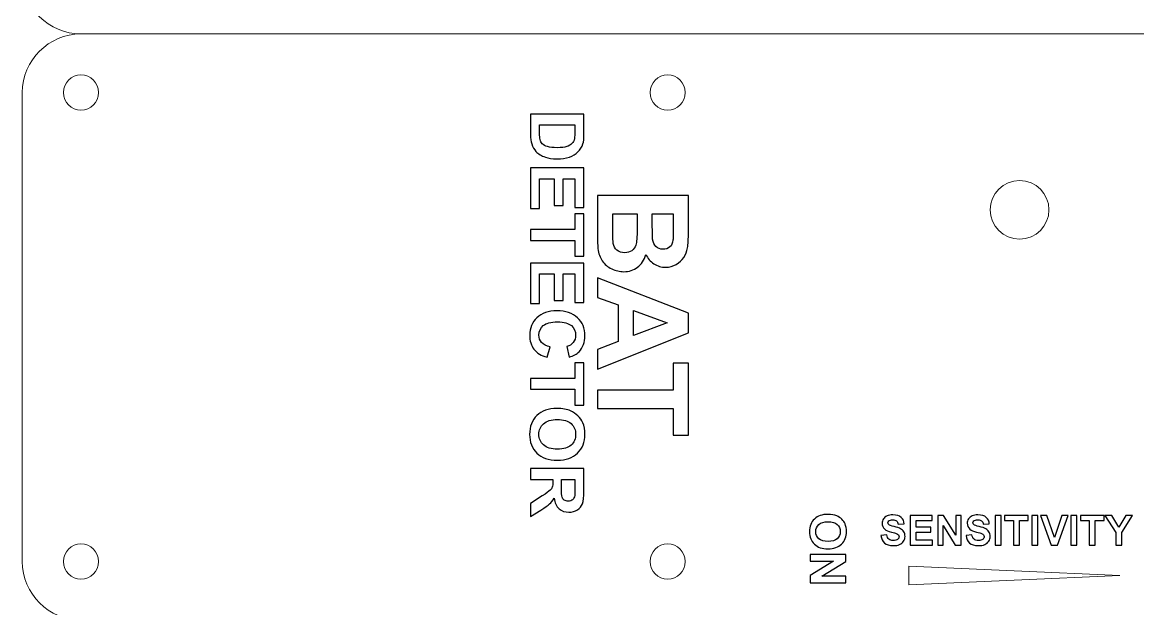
# Model space of a CAD drawing. Header units: millimetres. Extents: x -100 to 87, y -104 to 146.
# Drawn here: x -99.9 to -4.8, y 46.9 to 96.9 of the extents above; entities that cross this region are included whole.
import ezdxf

# ---------------------------------------------------------------- set-up
doc = ezdxf.new("R2010")
doc.units = ezdxf.units.MM
doc.header["$MEASUREMENT"] = 0
doc.layers.add('Layer 1', color=7, linetype='Continuous')

msp = doc.modelspace()

# ---------------------------------------------------------------- linework, layer by layer
at = {"layer": 'Layer 1', "color": 250, "lineweight": 20}
for points, knots in [([(54.1016, 110.9455), (54.1016, 110.9455), (54.1016, 110.9455), (54.1016, 110.9455), (54.1016, 110.9455), (51.9325, 110.9455), (50.1587, 109.2167), (50.1029, 107.0485), (50.1029, 107.0485), (50.1029, 107.0485), (50.1016, 100.9457), (50.1016, 100.9457), (50.1016, 100.9457), (50.1011, 98.1956), (47.8515, 95.9455), (45.1013, 95.9455), (45.1013, 95.9455), (45.1013, 95.9455), (-94.8981, 95.9455), (-94.8981, 95.9455), (-94.8981, 95.9455), (-97.6484, 95.9455), (-99.8984, 98.1956), (-99.8984, 100.9457), (-99.8984, 100.9457), (-99.8984, 100.9457), (-99.8984, 140.9453), (-99.8984, 140.9453), (-99.8984, 140.9453), (-99.8984, 143.6954), (-97.6484, 145.9455), (-94.8981, 145.9455), (-94.8981, 145.9455), (-94.8981, 145.9455), (45.1013, 145.9455), (45.1013, 145.9455), (45.1013, 145.9455), (47.8516, 145.9455), (50.101, 143.6954), (50.1016, 140.9453), (50.1016, 140.9453), (50.1016, 140.9453), (50.1029, 134.8425), (50.1029, 134.8425), (50.1029, 134.8425), (50.1587, 132.6743), (51.9325, 130.9455), (54.1016, 130.9455), (54.1016, 130.9455), (54.1016, 130.9455), (54.1016, 130.9455), (54.1016, 130.9455), (54.1016, 130.9455), (54.1016, 130.9455), (62.2716, 130.9455), (62.2716, 130.9455), (62.2716, 130.9455), (63.8286, 130.9455), (65.1023, 129.8324), (65.1023, 128.4719), (65.1023, 128.4719), (65.1023, 128.4719), (65.1023, 113.419), (65.1023, 113.419), (65.1023, 113.419), (65.1023, 112.0585), (63.8284, 110.9455), (62.2716, 110.9455), (62.2716, 110.9455), (62.2716, 110.9455), (54.1016, 110.9455), (54.1016, 110.9455)], [0, 0, 0, 0, 0.0526316, 0.0526316, 0.0526316, 0.0526316, 0.1052632, 0.1052632, 0.1052632, 0.1052632, 0.1578947, 0.1578947, 0.1578947, 0.1578947, 0.2105263, 0.2105263, 0.2105263, 0.2105263, 0.2631579, 0.2631579, 0.2631579, 0.2631579, 0.3157895, 0.3157895, 0.3157895, 0.3157895, 0.3684211, 0.3684211, 0.3684211, 0.3684211, 0.4210526, 0.4210526, 0.4210526, 0.4210526, 0.4736842, 0.4736842, 0.4736842, 0.4736842, 0.5263158, 0.5263158, 0.5263158, 0.5263158, 0.5789474, 0.5789474, 0.5789474, 0.5789474, 0.6315789, 0.6315789, 0.6315789, 0.6315789, 0.6842105, 0.6842105, 0.6842105, 0.6842105, 0.7368421, 0.7368421, 0.7368421, 0.7368421, 0.7894737, 0.7894737, 0.7894737, 0.7894737, 0.8421053, 0.8421053, 0.8421053, 0.8421053, 0.8947368, 0.8947368, 0.8947368, 0.8947368, 1, 1, 1, 1]), ([(54.1016, 60.9455), (54.1016, 60.9455), (54.1016, 60.9455), (54.1016, 60.9455), (54.1016, 60.9455), (51.9325, 60.9455), (50.1587, 59.2167), (50.1029, 57.0485), (50.1029, 57.0485), (50.1029, 57.0485), (50.1016, 50.9457), (50.1016, 50.9457), (50.1016, 50.9457), (50.1011, 48.1956), (47.8515, 45.9455), (45.1013, 45.9455), (45.1013, 45.9455), (45.1013, 45.9455), (-94.8981, 45.9455), (-94.8981, 45.9455), (-94.8981, 45.9455), (-97.6484, 45.9455), (-99.8984, 48.1956), (-99.8984, 50.9457), (-99.8984, 50.9457), (-99.8984, 50.9457), (-99.8984, 90.9453), (-99.8984, 90.9453), (-99.8984, 90.9453), (-99.8984, 93.6954), (-97.6484, 95.9455), (-94.8981, 95.9455), (-94.8981, 95.9455), (-94.8981, 95.9455), (45.1013, 95.9455), (45.1013, 95.9455), (45.1013, 95.9455), (47.8516, 95.9455), (50.101, 93.6954), (50.1016, 90.9453), (50.1016, 90.9453), (50.1016, 90.9453), (50.1029, 84.8425), (50.1029, 84.8425), (50.1029, 84.8425), (50.1587, 82.6743), (51.9325, 80.9455), (54.1016, 80.9455), (54.1016, 80.9455), (54.1016, 80.9455), (54.1016, 80.9455), (54.1016, 80.9455), (54.1016, 80.9455), (54.1016, 80.9455), (62.2716, 80.9455), (62.2716, 80.9455), (62.2716, 80.9455), (63.8286, 80.9455), (65.1023, 79.8324), (65.1023, 78.4719), (65.1023, 78.4719), (65.1023, 78.4719), (65.1023, 63.419), (65.1023, 63.419), (65.1023, 63.419), (65.1023, 62.0585), (63.8284, 60.9455), (62.2716, 60.9455), (62.2716, 60.9455), (62.2716, 60.9455), (54.1016, 60.9455), (54.1016, 60.9455)], [0, 0, 0, 0, 0.0526316, 0.0526316, 0.0526316, 0.0526316, 0.1052632, 0.1052632, 0.1052632, 0.1052632, 0.1578947, 0.1578947, 0.1578947, 0.1578947, 0.2105263, 0.2105263, 0.2105263, 0.2105263, 0.2631579, 0.2631579, 0.2631579, 0.2631579, 0.3157895, 0.3157895, 0.3157895, 0.3157895, 0.3684211, 0.3684211, 0.3684211, 0.3684211, 0.4210526, 0.4210526, 0.4210526, 0.4210526, 0.4736842, 0.4736842, 0.4736842, 0.4736842, 0.5263158, 0.5263158, 0.5263158, 0.5263158, 0.5789474, 0.5789474, 0.5789474, 0.5789474, 0.6315789, 0.6315789, 0.6315789, 0.6315789, 0.6842105, 0.6842105, 0.6842105, 0.6842105, 0.7368421, 0.7368421, 0.7368421, 0.7368421, 0.7894737, 0.7894737, 0.7894737, 0.7894737, 0.8421053, 0.8421053, 0.8421053, 0.8421053, 0.8947368, 0.8947368, 0.8947368, 0.8947368, 1, 1, 1, 1]), ([(-96.3984, 90.9454), (-96.3984, 90.117), (-95.7268, 89.4454), (-94.8984, 89.4454), (-94.8984, 89.4454), (-94.07, 89.4454), (-93.3984, 90.117), (-93.3984, 90.9454), (-93.3984, 90.9454), (-93.3984, 91.7738), (-94.07, 92.4454), (-94.8984, 92.4454), (-94.8984, 92.4454), (-95.7268, 92.4454), (-96.3984, 91.7738), (-96.3984, 90.9454)], [0, 0, 0, 0, 0.2, 0.2, 0.2, 0.2, 0.4, 0.4, 0.4, 0.4, 0.6, 0.6, 0.6, 0.6, 1, 1, 1, 1]), ([(-43.3985, 90.9453), (-43.3985, 90.1169), (-44.0701, 89.4453), (-44.8985, 89.4453), (-44.8985, 89.4453), (-45.7269, 89.4453), (-46.3985, 90.1169), (-46.3985, 90.9453), (-46.3985, 90.9453), (-46.3985, 91.7737), (-45.7269, 92.4453), (-44.8985, 92.4453), (-44.8985, 92.4453), (-44.0701, 92.4453), (-43.3985, 91.7737), (-43.3985, 90.9453)], [0, 0, 0, 0, 0.2, 0.2, 0.2, 0.2, 0.4, 0.4, 0.4, 0.4, 0.6, 0.6, 0.6, 0.6, 1, 1, 1, 1]), ([(-12.3984, 80.9455), (-12.3984, 79.5648), (-13.5177, 78.4455), (-14.8984, 78.4455), (-14.8984, 78.4455), (-16.2791, 78.4455), (-17.3984, 79.5648), (-17.3984, 80.9455), (-17.3984, 80.9455), (-17.3984, 82.3262), (-16.2791, 83.4455), (-14.8984, 83.4455), (-14.8984, 83.4455), (-13.5177, 83.4455), (-12.3984, 82.3262), (-12.3984, 80.9455)], [0, 0, 0, 0, 0.2, 0.2, 0.2, 0.2, 0.4, 0.4, 0.4, 0.4, 0.6, 0.6, 0.6, 0.6, 1, 1, 1, 1]), ([(-96.3984, 50.9455), (-96.3984, 50.1171), (-95.7268, 49.4455), (-94.8984, 49.4455), (-94.8984, 49.4455), (-94.07, 49.4455), (-93.3984, 50.1171), (-93.3984, 50.9455), (-93.3984, 50.9455), (-93.3984, 51.7739), (-94.07, 52.4455), (-94.8984, 52.4455), (-94.8984, 52.4455), (-95.7268, 52.4455), (-96.3984, 51.7739), (-96.3984, 50.9455)], [0, 0, 0, 0, 0.2, 0.2, 0.2, 0.2, 0.4, 0.4, 0.4, 0.4, 0.6, 0.6, 0.6, 0.6, 1, 1, 1, 1]), ([(-43.3985, 50.9454), (-43.3985, 50.117), (-44.0701, 49.4454), (-44.8985, 49.4454), (-44.8985, 49.4454), (-45.7269, 49.4454), (-46.3985, 50.117), (-46.3985, 50.9454), (-46.3985, 50.9454), (-46.3985, 51.7738), (-45.7269, 52.4454), (-44.8985, 52.4454), (-44.8985, 52.4454), (-44.0701, 52.4454), (-43.3985, 51.7738), (-43.3985, 50.9454)], [0, 0, 0, 0, 0.2, 0.2, 0.2, 0.2, 0.4, 0.4, 0.4, 0.4, 0.6, 0.6, 0.6, 0.6, 1, 1, 1, 1]), ([(-6.3651, 49.7498), (-6.3651, 49.7498), (-15.3544, 49.3543), (-15.3544, 49.3543), (-15.3544, 49.3543), (-15.3544, 49.3543), (-24.3436, 48.9588), (-24.3436, 48.9588), (-24.3436, 48.9588), (-24.3436, 48.9588), (-24.3436, 49.7498), (-24.3436, 49.7498), (-24.3436, 49.7498), (-24.3436, 49.7498), (-24.3436, 50.5408), (-24.3436, 50.5408), (-24.3436, 50.5408), (-24.3436, 50.5408), (-15.3544, 50.1453), (-15.3544, 50.1453), (-15.3544, 50.1453), (-15.3544, 50.1453), (-6.3651, 49.7498), (-6.3651, 49.7498)], [0, 0, 0, 0, 0.1428571, 0.1428571, 0.1428571, 0.1428571, 0.2857143, 0.2857143, 0.2857143, 0.2857143, 0.4285714, 0.4285714, 0.4285714, 0.4285714, 0.5714286, 0.5714286, 0.5714286, 0.5714286, 0.7142857, 0.7142857, 0.7142857, 0.7142857, 1, 1, 1, 1])]:
    msp.add_open_spline(points, degree=3, knots=knots, dxfattribs=at)
at = {"layer": 'Layer 1', "color": 250}
for points, knots in [([(-52.0314, 89.0975), (-52.0314, 89.0975), (-52.0314, 87.4233), (-52.0314, 87.4233), (-52.0314, 87.4233), (-52.0314, 87.0454), (-52.06, 86.7576), (-52.1182, 86.5597), (-52.1182, 86.5597), (-52.1965, 86.294), (-52.3362, 86.0654), (-52.5373, 85.876), (-52.5373, 85.876), (-52.7373, 85.6855), (-52.9828, 85.5415), (-53.2739, 85.4421), (-53.2739, 85.4421), (-53.5639, 85.3436), (-53.9226, 85.2939), (-54.3481, 85.2939), (-54.3481, 85.2939), (-54.7227, 85.2939), (-55.0445, 85.3405), (-55.3154, 85.4336), (-55.3154, 85.4336), (-55.6467, 85.5468), (-55.9144, 85.7088), (-56.1187, 85.9194), (-56.1187, 85.9194), (-56.2743, 86.0781), (-56.3949, 86.293), (-56.4817, 86.5628), (-56.4817, 86.5628), (-56.5462, 86.765), (-56.578, 87.0349), (-56.578, 87.3735), (-56.578, 87.3735), (-56.578, 87.3735), (-56.578, 89.0975), (-56.578, 89.0975), (-56.578, 89.0975), (-56.578, 89.0975), (-52.0314, 89.0975), (-52.0314, 89.0975)], [0, 0, 0, 0, 0.0833333, 0.0833333, 0.0833333, 0.0833333, 0.1666667, 0.1666667, 0.1666667, 0.1666667, 0.25, 0.25, 0.25, 0.25, 0.3333333, 0.3333333, 0.3333333, 0.3333333, 0.4166667, 0.4166667, 0.4166667, 0.4166667, 0.5, 0.5, 0.5, 0.5, 0.5833333, 0.5833333, 0.5833333, 0.5833333, 0.6666667, 0.6666667, 0.6666667, 0.6666667, 0.75, 0.75, 0.75, 0.75, 0.8333333, 0.8333333, 0.8333333, 0.8333333, 1, 1, 1, 1]), ([(-52.7997, 88.1768), (-52.7997, 88.1768), (-55.8096, 88.1768), (-55.8096, 88.1768), (-55.8096, 88.1768), (-55.8096, 88.1768), (-55.8096, 87.4942), (-55.8096, 87.4942), (-55.8096, 87.4942), (-55.8096, 87.2391), (-55.7948, 87.055), (-55.7663, 86.9417), (-55.7663, 86.9417), (-55.7292, 86.7925), (-55.6657, 86.6697), (-55.5768, 86.5724), (-55.5768, 86.5724), (-55.4879, 86.4739), (-55.3419, 86.3946), (-55.1387, 86.3332), (-55.1387, 86.3332), (-54.9355, 86.2707), (-54.6571, 86.24), (-54.3058, 86.24), (-54.3058, 86.24), (-53.9544, 86.24), (-53.6856, 86.2707), (-53.4972, 86.3332), (-53.4972, 86.3332), (-53.3088, 86.3946), (-53.1628, 86.4813), (-53.0569, 86.5925), (-53.0569, 86.5925), (-52.9521, 86.7036), (-52.8802, 86.8444), (-52.8431, 87.0158), (-52.8431, 87.0158), (-52.8146, 87.1428), (-52.7997, 87.3936), (-52.7997, 87.7662), (-52.7997, 87.7662), (-52.7997, 87.7662), (-52.7997, 88.1768), (-52.7997, 88.1768)], [0, 0, 0, 0, 0.0833333, 0.0833333, 0.0833333, 0.0833333, 0.1666667, 0.1666667, 0.1666667, 0.1666667, 0.25, 0.25, 0.25, 0.25, 0.3333333, 0.3333333, 0.3333333, 0.3333333, 0.4166667, 0.4166667, 0.4166667, 0.4166667, 0.5, 0.5, 0.5, 0.5, 0.5833333, 0.5833333, 0.5833333, 0.5833333, 0.6666667, 0.6666667, 0.6666667, 0.6666667, 0.75, 0.75, 0.75, 0.75, 0.8333333, 0.8333333, 0.8333333, 0.8333333, 1, 1, 1, 1]), ([(-56.578, 84.5117), (-56.578, 84.5117), (-52.0314, 84.5117), (-52.0314, 84.5117), (-52.0314, 84.5117), (-52.0314, 84.5117), (-52.0314, 81.1462), (-52.0314, 81.1462), (-52.0314, 81.1462), (-52.0314, 81.1462), (-52.7997, 81.1462), (-52.7997, 81.1462), (-52.7997, 81.1462), (-52.7997, 81.1462), (-52.7997, 83.591), (-52.7997, 83.591), (-52.7997, 83.591), (-52.7997, 83.591), (-53.8094, 83.591), (-53.8094, 83.591), (-53.8094, 83.591), (-53.8094, 83.591), (-53.8094, 81.3177), (-53.8094, 81.3177), (-53.8094, 81.3177), (-53.8094, 81.3177), (-54.5777, 81.3177), (-54.5777, 81.3177), (-54.5777, 81.3177), (-54.5777, 81.3177), (-54.5777, 83.591), (-54.5777, 83.591), (-54.5777, 83.591), (-54.5777, 83.591), (-55.8096, 83.591), (-55.8096, 83.591), (-55.8096, 83.591), (-55.8096, 83.591), (-55.8096, 81.0573), (-55.8096, 81.0573), (-55.8096, 81.0573), (-55.8096, 81.0573), (-56.578, 81.0573), (-56.578, 81.0573), (-56.578, 81.0573), (-56.578, 81.0573), (-56.578, 84.5117), (-56.578, 84.5117)], [0, 0, 0, 0, 0.0769231, 0.0769231, 0.0769231, 0.0769231, 0.1538462, 0.1538462, 0.1538462, 0.1538462, 0.2307692, 0.2307692, 0.2307692, 0.2307692, 0.3076923, 0.3076923, 0.3076923, 0.3076923, 0.3846154, 0.3846154, 0.3846154, 0.3846154, 0.4615385, 0.4615385, 0.4615385, 0.4615385, 0.5384615, 0.5384615, 0.5384615, 0.5384615, 0.6153846, 0.6153846, 0.6153846, 0.6153846, 0.6923077, 0.6923077, 0.6923077, 0.6923077, 0.7692308, 0.7692308, 0.7692308, 0.7692308, 0.8461538, 0.8461538, 0.8461538, 0.8461538, 1, 1, 1, 1]), ([(-43.1229, 82.1716), (-43.1229, 82.1716), (-43.1229, 79.0668), (-43.1229, 79.0668), (-43.1229, 79.0668), (-43.1229, 78.4506), (-43.1482, 77.9934), (-43.1988, 77.6916), (-43.1988, 77.6916), (-43.2512, 77.388), (-43.3578, 77.1187), (-43.5187, 76.8802), (-43.5187, 76.8802), (-43.6813, 76.6416), (-43.8964, 76.4428), (-44.1656, 76.2838), (-44.1656, 76.2838), (-44.4349, 76.1248), (-44.7385, 76.0453), (-45.0728, 76.0453), (-45.0728, 76.0453), (-45.4343, 76.0453), (-45.7686, 76.1429), (-46.0704, 76.338), (-46.0704, 76.338), (-46.374, 76.5332), (-46.5999, 76.7989), (-46.7517, 77.1332), (-46.7517, 77.1332), (-46.8909, 76.6615), (-47.1258, 76.3001), (-47.4583, 76.0453), (-47.4583, 76.0453), (-47.7908, 75.7923), (-48.1812, 75.6658), (-48.6312, 75.6658), (-48.6312, 75.6658), (-48.9854, 75.6658), (-49.3287, 75.7471), (-49.663, 75.9115), (-49.663, 75.9115), (-49.9974, 76.076), (-50.2648, 76.3001), (-50.4654, 76.5856), (-50.4654, 76.5856), (-50.6642, 76.8693), (-50.7871, 77.2199), (-50.8341, 77.6374), (-50.8341, 77.6374), (-50.8612, 77.8976), (-50.8793, 78.5283), (-50.8865, 79.5277), (-50.8865, 79.5277), (-50.8865, 79.5277), (-50.8865, 82.1716), (-50.8865, 82.1716), (-50.8865, 82.1716), (-50.8865, 82.1716), (-43.1229, 82.1716), (-43.1229, 82.1716)], [0, 0, 0, 0, 0.0625, 0.0625, 0.0625, 0.0625, 0.125, 0.125, 0.125, 0.125, 0.1875, 0.1875, 0.1875, 0.1875, 0.25, 0.25, 0.25, 0.25, 0.3125, 0.3125, 0.3125, 0.3125, 0.375, 0.375, 0.375, 0.375, 0.4375, 0.4375, 0.4375, 0.4375, 0.5, 0.5, 0.5, 0.5, 0.5625, 0.5625, 0.5625, 0.5625, 0.625, 0.625, 0.625, 0.625, 0.6875, 0.6875, 0.6875, 0.6875, 0.75, 0.75, 0.75, 0.75, 0.8125, 0.8125, 0.8125, 0.8125, 0.875, 0.875, 0.875, 0.875, 1, 1, 1, 1]), ([(-56.578, 79.2539), (-56.578, 79.2539), (-52.7997, 79.2539), (-52.7997, 79.2539), (-52.7997, 79.2539), (-52.7997, 79.2539), (-52.7997, 80.6001), (-52.7997, 80.6001), (-52.7997, 80.6001), (-52.7997, 80.6001), (-52.0314, 80.6001), (-52.0314, 80.6001), (-52.0314, 80.6001), (-52.0314, 80.6001), (-52.0314, 76.9933), (-52.0314, 76.9933), (-52.0314, 76.9933), (-52.0314, 76.9933), (-52.7997, 76.9933), (-52.7997, 76.9933), (-52.7997, 76.9933), (-52.7997, 76.9933), (-52.7997, 78.3331), (-52.7997, 78.3331), (-52.7997, 78.3331), (-52.7997, 78.3331), (-56.578, 78.3331), (-56.578, 78.3331), (-56.578, 78.3331), (-56.578, 78.3331), (-56.578, 79.2539), (-56.578, 79.2539)], [0, 0, 0, 0, 0.1111111, 0.1111111, 0.1111111, 0.1111111, 0.2222222, 0.2222222, 0.2222222, 0.2222222, 0.3333333, 0.3333333, 0.3333333, 0.3333333, 0.4444444, 0.4444444, 0.4444444, 0.4444444, 0.5555556, 0.5555556, 0.5555556, 0.5555556, 0.6666667, 0.6666667, 0.6666667, 0.6666667, 0.7777778, 0.7777778, 0.7777778, 0.7777778, 1, 1, 1, 1]), ([(-47.4926, 80.5993), (-47.4926, 80.5993), (-49.5745, 80.5993), (-49.5745, 80.5993), (-49.5745, 80.5993), (-49.5745, 80.5993), (-49.5745, 79.1464), (-49.5745, 79.1464), (-49.5745, 79.1464), (-49.5745, 78.5825), (-49.5582, 78.2229), (-49.5275, 78.0711), (-49.5275, 78.0711), (-49.4841, 77.838), (-49.3811, 77.6482), (-49.2167, 77.5018), (-49.2167, 77.5018), (-49.0504, 77.3555), (-48.8318, 77.2814), (-48.5553, 77.2814), (-48.5553, 77.2814), (-48.3203, 77.2814), (-48.1233, 77.3374), (-47.9607, 77.4512), (-47.9607, 77.4512), (-47.7981, 77.5633), (-47.6788, 77.7277), (-47.6047, 77.941), (-47.6047, 77.941), (-47.5306, 78.1542), (-47.4926, 78.6187), (-47.4926, 79.3325), (-47.4926, 79.3325), (-47.4926, 79.3325), (-47.4926, 80.5993), (-47.4926, 80.5993)], [0, 0, 0, 0, 0.1, 0.1, 0.1, 0.1, 0.2, 0.2, 0.2, 0.2, 0.3, 0.3, 0.3, 0.3, 0.4, 0.4, 0.4, 0.4, 0.5, 0.5, 0.5, 0.5, 0.6, 0.6, 0.6, 0.6, 0.7, 0.7, 0.7, 0.7, 0.8, 0.8, 0.8, 0.8, 1, 1, 1, 1]), ([(-44.4132, 80.5993), (-44.4132, 80.5993), (-46.2023, 80.5993), (-46.2023, 80.5993), (-46.2023, 80.5993), (-46.2023, 80.5993), (-46.2023, 79.5729), (-46.2023, 79.5729), (-46.2023, 79.5729), (-46.2023, 78.9638), (-46.1933, 78.5843), (-46.1752, 78.4361), (-46.1752, 78.4361), (-46.1445, 78.1687), (-46.0523, 77.9572), (-45.8987, 77.8036), (-45.8987, 77.8036), (-45.7451, 77.65), (-45.5445, 77.5741), (-45.2951, 77.5741), (-45.2951, 77.5741), (-45.0548, 77.5741), (-44.8614, 77.641), (-44.7114, 77.7729), (-44.7114, 77.7729), (-44.5614, 77.9048), (-44.4711, 78.1018), (-44.4403, 78.3621), (-44.4403, 78.3621), (-44.4223, 78.5175), (-44.4132, 78.9638), (-44.4132, 79.6994), (-44.4132, 79.6994), (-44.4132, 79.6994), (-44.4132, 80.5993), (-44.4132, 80.5993)], [0, 0, 0, 0, 0.1, 0.1, 0.1, 0.1, 0.2, 0.2, 0.2, 0.2, 0.3, 0.3, 0.3, 0.3, 0.4, 0.4, 0.4, 0.4, 0.5, 0.5, 0.5, 0.5, 0.6, 0.6, 0.6, 0.6, 0.7, 0.7, 0.7, 0.7, 0.8, 0.8, 0.8, 0.8, 1, 1, 1, 1]), ([(-56.578, 76.3974), (-56.578, 76.3974), (-52.0314, 76.3974), (-52.0314, 76.3974), (-52.0314, 76.3974), (-52.0314, 76.3974), (-52.0314, 73.0319), (-52.0314, 73.0319), (-52.0314, 73.0319), (-52.0314, 73.0319), (-52.7997, 73.0319), (-52.7997, 73.0319), (-52.7997, 73.0319), (-52.7997, 73.0319), (-52.7997, 75.4767), (-52.7997, 75.4767), (-52.7997, 75.4767), (-52.7997, 75.4767), (-53.8094, 75.4767), (-53.8094, 75.4767), (-53.8094, 75.4767), (-53.8094, 75.4767), (-53.8094, 73.2034), (-53.8094, 73.2034), (-53.8094, 73.2034), (-53.8094, 73.2034), (-54.5777, 73.2034), (-54.5777, 73.2034), (-54.5777, 73.2034), (-54.5777, 73.2034), (-54.5777, 75.4767), (-54.5777, 75.4767), (-54.5777, 75.4767), (-54.5777, 75.4767), (-55.8096, 75.4767), (-55.8096, 75.4767), (-55.8096, 75.4767), (-55.8096, 75.4767), (-55.8096, 72.943), (-55.8096, 72.943), (-55.8096, 72.943), (-55.8096, 72.943), (-56.578, 72.943), (-56.578, 72.943), (-56.578, 72.943), (-56.578, 72.943), (-56.578, 76.3974), (-56.578, 76.3974)], [0, 0, 0, 0, 0.0769231, 0.0769231, 0.0769231, 0.0769231, 0.1538462, 0.1538462, 0.1538462, 0.1538462, 0.2307692, 0.2307692, 0.2307692, 0.2307692, 0.3076923, 0.3076923, 0.3076923, 0.3076923, 0.3846154, 0.3846154, 0.3846154, 0.3846154, 0.4615385, 0.4615385, 0.4615385, 0.4615385, 0.5384615, 0.5384615, 0.5384615, 0.5384615, 0.6153846, 0.6153846, 0.6153846, 0.6153846, 0.6923077, 0.6923077, 0.6923077, 0.6923077, 0.7692308, 0.7692308, 0.7692308, 0.7692308, 0.8461538, 0.8461538, 0.8461538, 0.8461538, 1, 1, 1, 1]), ([(-50.8865, 67.3473), (-50.8865, 67.3473), (-50.8865, 69.0406), (-50.8865, 69.0406), (-50.8865, 69.0406), (-50.8865, 69.0406), (-49.1191, 69.7111), (-49.1191, 69.7111), (-49.1191, 69.7111), (-49.1191, 69.7111), (-49.1191, 72.8248), (-49.1191, 72.8248), (-49.1191, 72.8248), (-49.1191, 72.8248), (-50.8865, 73.47), (-50.8865, 73.47), (-50.8865, 73.47), (-50.8865, 73.47), (-50.8865, 75.1326), (-50.8865, 75.1326), (-50.8865, 75.1326), (-50.8865, 75.1326), (-43.1229, 72.1182), (-43.1229, 72.1182), (-43.1229, 72.1182), (-43.1229, 72.1182), (-43.1229, 70.4575), (-43.1229, 70.4575), (-43.1229, 70.4575), (-43.1229, 70.4575), (-50.8865, 67.3473), (-50.8865, 67.3473)], [0, 0, 0, 0, 0.1111111, 0.1111111, 0.1111111, 0.1111111, 0.2222222, 0.2222222, 0.2222222, 0.2222222, 0.3333333, 0.3333333, 0.3333333, 0.3333333, 0.4444444, 0.4444444, 0.4444444, 0.4444444, 0.5555556, 0.5555556, 0.5555556, 0.5555556, 0.6666667, 0.6666667, 0.6666667, 0.6666667, 0.7777778, 0.7777778, 0.7777778, 0.7777778, 1, 1, 1, 1]), ([(-54.9016, 69.2536), (-54.9016, 69.2536), (-55.1746, 68.3646), (-55.1746, 68.3646), (-55.1746, 68.3646), (-55.6752, 68.5012), (-56.0467, 68.7287), (-56.2901, 69.0462), (-56.2901, 69.0462), (-56.5325, 69.3637), (-56.6542, 69.7659), (-56.6542, 70.2538), (-56.6542, 70.2538), (-56.6542, 70.8581), (-56.4478, 71.3544), (-56.0351, 71.7439), (-56.0351, 71.7439), (-55.6223, 72.1323), (-55.0582, 72.327), (-54.3417, 72.327), (-54.3417, 72.327), (-53.585, 72.327), (-52.9966, 72.1313), (-52.5775, 71.7407), (-52.5775, 71.7407), (-52.1584, 71.3502), (-51.9488, 70.8359), (-51.9488, 70.1987), (-51.9488, 70.1987), (-51.9488, 69.6421), (-52.1139, 69.1901), (-52.4431, 68.843), (-52.4431, 68.843), (-52.6378, 68.6356), (-52.9172, 68.4811), (-53.2823, 68.3773), (-53.2823, 68.3773), (-53.2823, 68.3773), (-53.4982, 69.2854), (-53.4982, 69.2854), (-53.4982, 69.2854), (-53.2633, 69.3394), (-53.077, 69.4516), (-52.9405, 69.6219), (-52.9405, 69.6219), (-52.804, 69.7934), (-52.7362, 70.0008), (-52.7362, 70.2442), (-52.7362, 70.2442), (-52.7362, 70.5819), (-52.8569, 70.856), (-53.0993, 71.0655), (-53.0993, 71.0655), (-53.3406, 71.2761), (-53.7321, 71.3809), (-54.274, 71.3809), (-54.274, 71.3809), (-54.8476, 71.3809), (-55.2572, 71.2772), (-55.5006, 71.0708), (-55.5006, 71.0708), (-55.7451, 70.8634), (-55.8668, 70.5946), (-55.8668, 70.2633), (-55.8668, 70.2633), (-55.8668, 70.0188), (-55.7895, 69.8082), (-55.634, 69.6325), (-55.634, 69.6325), (-55.4784, 69.4568), (-55.235, 69.3298), (-54.9016, 69.2536)], [0, 0, 0, 0, 0.0526316, 0.0526316, 0.0526316, 0.0526316, 0.1052632, 0.1052632, 0.1052632, 0.1052632, 0.1578947, 0.1578947, 0.1578947, 0.1578947, 0.2105263, 0.2105263, 0.2105263, 0.2105263, 0.2631579, 0.2631579, 0.2631579, 0.2631579, 0.3157895, 0.3157895, 0.3157895, 0.3157895, 0.3684211, 0.3684211, 0.3684211, 0.3684211, 0.4210526, 0.4210526, 0.4210526, 0.4210526, 0.4736842, 0.4736842, 0.4736842, 0.4736842, 0.5263158, 0.5263158, 0.5263158, 0.5263158, 0.5789474, 0.5789474, 0.5789474, 0.5789474, 0.6315789, 0.6315789, 0.6315789, 0.6315789, 0.6842105, 0.6842105, 0.6842105, 0.6842105, 0.7368421, 0.7368421, 0.7368421, 0.7368421, 0.7894737, 0.7894737, 0.7894737, 0.7894737, 0.8421053, 0.8421053, 0.8421053, 0.8421053, 0.8947368, 0.8947368, 0.8947368, 0.8947368, 1, 1, 1, 1]), ([(-47.8071, 70.2207), (-47.8071, 70.2207), (-44.9337, 71.2996), (-44.9337, 71.2996), (-44.9337, 71.2996), (-44.9337, 71.2996), (-47.8071, 72.3478), (-47.8071, 72.3478), (-47.8071, 72.3478), (-47.8071, 72.3478), (-47.8071, 70.2207), (-47.8071, 70.2207)], [0, 0, 0, 0, 0.25, 0.25, 0.25, 0.25, 0.5, 0.5, 0.5, 0.5, 1, 1, 1, 1]), ([(-56.578, 66.5538), (-56.578, 66.5538), (-52.7997, 66.5538), (-52.7997, 66.5538), (-52.7997, 66.5538), (-52.7997, 66.5538), (-52.7997, 67.9), (-52.7997, 67.9), (-52.7997, 67.9), (-52.7997, 67.9), (-52.0314, 67.9), (-52.0314, 67.9), (-52.0314, 67.9), (-52.0314, 67.9), (-52.0314, 64.2932), (-52.0314, 64.2932), (-52.0314, 64.2932), (-52.0314, 64.2932), (-52.7997, 64.2932), (-52.7997, 64.2932), (-52.7997, 64.2932), (-52.7997, 64.2932), (-52.7997, 65.633), (-52.7997, 65.633), (-52.7997, 65.633), (-52.7997, 65.633), (-56.578, 65.633), (-56.578, 65.633), (-56.578, 65.633), (-56.578, 65.633), (-56.578, 66.5538), (-56.578, 66.5538)], [0, 0, 0, 0, 0.1111111, 0.1111111, 0.1111111, 0.1111111, 0.2222222, 0.2222222, 0.2222222, 0.2222222, 0.3333333, 0.3333333, 0.3333333, 0.3333333, 0.4444444, 0.4444444, 0.4444444, 0.4444444, 0.5555556, 0.5555556, 0.5555556, 0.5555556, 0.6666667, 0.6666667, 0.6666667, 0.6666667, 0.7777778, 0.7777778, 0.7777778, 0.7777778, 1, 1, 1, 1]), ([(-50.8865, 65.569), (-50.8865, 65.569), (-44.4349, 65.569), (-44.4349, 65.569), (-44.4349, 65.569), (-44.4349, 65.569), (-44.4349, 67.8678), (-44.4349, 67.8678), (-44.4349, 67.8678), (-44.4349, 67.8678), (-43.1229, 67.8678), (-43.1229, 67.8678), (-43.1229, 67.8678), (-43.1229, 67.8678), (-43.1229, 61.7089), (-43.1229, 61.7089), (-43.1229, 61.7089), (-43.1229, 61.7089), (-44.4349, 61.7089), (-44.4349, 61.7089), (-44.4349, 61.7089), (-44.4349, 61.7089), (-44.4349, 63.9968), (-44.4349, 63.9968), (-44.4349, 63.9968), (-44.4349, 63.9968), (-50.8865, 63.9968), (-50.8865, 63.9968), (-50.8865, 63.9968), (-50.8865, 63.9968), (-50.8865, 65.569), (-50.8865, 65.569)], [0, 0, 0, 0, 0.1111111, 0.1111111, 0.1111111, 0.1111111, 0.2222222, 0.2222222, 0.2222222, 0.2222222, 0.3333333, 0.3333333, 0.3333333, 0.3333333, 0.4444444, 0.4444444, 0.4444444, 0.4444444, 0.5555556, 0.5555556, 0.5555556, 0.5555556, 0.6666667, 0.6666667, 0.6666667, 0.6666667, 0.7777778, 0.7777778, 0.7777778, 0.7777778, 1, 1, 1, 1]), ([(-54.3322, 64.0021), (-53.8687, 64.0021), (-53.4792, 63.9334), (-53.1638, 63.7937), (-53.1638, 63.7937), (-52.932, 63.691), (-52.7235, 63.5492), (-52.5394, 63.3703), (-52.5394, 63.3703), (-52.3552, 63.1915), (-52.2187, 62.9957), (-52.1288, 62.7829), (-52.1288, 62.7829), (-52.0092, 62.4993), (-51.9488, 62.1723), (-51.9488, 61.8019), (-51.9488, 61.8019), (-51.9488, 61.1309), (-52.1573, 60.5954), (-52.5733, 60.1921), (-52.5733, 60.1921), (-52.9902, 59.79), (-53.5692, 59.5889), (-54.311, 59.5889), (-54.311, 59.5889), (-55.0466, 59.5889), (-55.6223, 59.7889), (-56.0372, 60.1879), (-56.0372, 60.1879), (-56.4531, 60.5869), (-56.6606, 61.1214), (-56.6606, 61.7892), (-56.6606, 61.7892), (-56.6606, 62.4654), (-56.4542, 63.0041), (-56.0404, 63.4031), (-56.0404, 63.4031), (-55.6276, 63.8021), (-55.0582, 64.0021), (-54.3322, 64.0021)], [0, 0, 0, 0, 0.0909091, 0.0909091, 0.0909091, 0.0909091, 0.1818182, 0.1818182, 0.1818182, 0.1818182, 0.2727273, 0.2727273, 0.2727273, 0.2727273, 0.3636364, 0.3636364, 0.3636364, 0.3636364, 0.4545455, 0.4545455, 0.4545455, 0.4545455, 0.5454545, 0.5454545, 0.5454545, 0.5454545, 0.6363636, 0.6363636, 0.6363636, 0.6363636, 0.7272727, 0.7272727, 0.7272727, 0.7272727, 0.8181818, 0.8181818, 0.8181818, 0.8181818, 1, 1, 1, 1]), ([(-54.3015, 63.056), (-54.8169, 63.056), (-55.2075, 62.9364), (-55.4742, 62.6983), (-55.4742, 62.6983), (-55.7398, 62.4602), (-55.8731, 62.1575), (-55.8731, 61.7913), (-55.8731, 61.7913), (-55.8731, 61.424), (-55.7409, 61.1235), (-55.4773, 60.8875), (-55.4773, 60.8875), (-55.2127, 60.6525), (-54.8169, 60.535), (-54.2888, 60.535), (-54.2888, 60.535), (-53.7671, 60.535), (-53.3776, 60.6493), (-53.1215, 60.879), (-53.1215, 60.879), (-52.8643, 61.1076), (-52.7362, 61.4113), (-52.7362, 61.7913), (-52.7362, 61.7913), (-52.7362, 62.1702), (-52.8664, 62.476), (-53.1257, 62.7078), (-53.1257, 62.7078), (-53.3861, 62.9396), (-53.7776, 63.056), (-54.3015, 63.056)], [0, 0, 0, 0, 0.1111111, 0.1111111, 0.1111111, 0.1111111, 0.2222222, 0.2222222, 0.2222222, 0.2222222, 0.3333333, 0.3333333, 0.3333333, 0.3333333, 0.4444444, 0.4444444, 0.4444444, 0.4444444, 0.5555556, 0.5555556, 0.5555556, 0.5555556, 0.6666667, 0.6666667, 0.6666667, 0.6666667, 0.7777778, 0.7777778, 0.7777778, 0.7777778, 1, 1, 1, 1]), ([(-56.578, 58.8724), (-56.578, 58.8724), (-52.0314, 58.8724), (-52.0314, 58.8724), (-52.0314, 58.8724), (-52.0314, 58.8724), (-52.0314, 56.9389), (-52.0314, 56.9389), (-52.0314, 56.9389), (-52.0314, 56.4531), (-52.0727, 56.0996), (-52.1542, 55.8795), (-52.1542, 55.8795), (-52.2357, 55.6583), (-52.3806, 55.4826), (-52.5891, 55.3503), (-52.5891, 55.3503), (-52.7987, 55.218), (-53.0368, 55.1513), (-53.3056, 55.1513), (-53.3056, 55.1513), (-53.6475, 55.1513), (-53.929, 55.2508), (-54.1512, 55.4509), (-54.1512, 55.4509), (-54.3735, 55.6509), (-54.5132, 55.9493), (-54.5714, 56.3473), (-54.5714, 56.3473), (-54.6868, 56.1494), (-54.8138, 55.9864), (-54.9524, 55.8583), (-54.9524, 55.8583), (-55.091, 55.7292), (-55.3376, 55.5556), (-55.6911, 55.3376), (-55.6911, 55.3376), (-55.6911, 55.3376), (-56.578, 54.783), (-56.578, 54.783), (-56.578, 54.783), (-56.578, 54.783), (-56.578, 55.8805), (-56.578, 55.8805), (-56.578, 55.8805), (-56.578, 55.8805), (-55.5853, 56.5388), (-55.5853, 56.5388), (-55.5853, 56.5388), (-55.2329, 56.7759), (-55.0106, 56.9368), (-54.9185, 57.0246), (-54.9185, 57.0246), (-54.8275, 57.1114), (-54.764, 57.2035), (-54.7301, 57.3008), (-54.7301, 57.3008), (-54.6963, 57.3992), (-54.6793, 57.5538), (-54.6793, 57.7654), (-54.6793, 57.7654), (-54.6793, 57.7654), (-54.6793, 57.9517), (-54.6793, 57.9517), (-54.6793, 57.9517), (-54.6793, 57.9517), (-56.578, 57.9517), (-56.578, 57.9517), (-56.578, 57.9517), (-56.578, 57.9517), (-56.578, 58.8724), (-56.578, 58.8724)], [0, 0, 0, 0, 0.0526316, 0.0526316, 0.0526316, 0.0526316, 0.1052632, 0.1052632, 0.1052632, 0.1052632, 0.1578947, 0.1578947, 0.1578947, 0.1578947, 0.2105263, 0.2105263, 0.2105263, 0.2105263, 0.2631579, 0.2631579, 0.2631579, 0.2631579, 0.3157895, 0.3157895, 0.3157895, 0.3157895, 0.3684211, 0.3684211, 0.3684211, 0.3684211, 0.4210526, 0.4210526, 0.4210526, 0.4210526, 0.4736842, 0.4736842, 0.4736842, 0.4736842, 0.5263158, 0.5263158, 0.5263158, 0.5263158, 0.5789474, 0.5789474, 0.5789474, 0.5789474, 0.6315789, 0.6315789, 0.6315789, 0.6315789, 0.6842105, 0.6842105, 0.6842105, 0.6842105, 0.7368421, 0.7368421, 0.7368421, 0.7368421, 0.7894737, 0.7894737, 0.7894737, 0.7894737, 0.8421053, 0.8421053, 0.8421053, 0.8421053, 0.8947368, 0.8947368, 0.8947368, 0.8947368, 1, 1, 1, 1]), ([(-53.9554, 57.9517), (-53.9554, 57.9517), (-53.9554, 57.2722), (-53.9554, 57.2722), (-53.9554, 57.2722), (-53.9554, 56.832), (-53.9364, 56.5579), (-53.8994, 56.4478), (-53.8994, 56.4478), (-53.8623, 56.3388), (-53.7978, 56.252), (-53.7067, 56.1906), (-53.7067, 56.1906), (-53.6157, 56.1282), (-53.5014, 56.0975), (-53.3649, 56.0975), (-53.3649, 56.0975), (-53.2114, 56.0975), (-53.0887, 56.1388), (-52.9934, 56.2203), (-52.9934, 56.2203), (-52.8992, 56.3018), (-52.84, 56.4171), (-52.8156, 56.5653), (-52.8156, 56.5653), (-52.805, 56.6404), (-52.7997, 56.8637), (-52.7997, 57.2352), (-52.7997, 57.2352), (-52.7997, 57.2352), (-52.7997, 57.9517), (-52.7997, 57.9517), (-52.7997, 57.9517), (-52.7997, 57.9517), (-53.9554, 57.9517), (-53.9554, 57.9517)], [0, 0, 0, 0, 0.1, 0.1, 0.1, 0.1, 0.2, 0.2, 0.2, 0.2, 0.3, 0.3, 0.3, 0.3, 0.4, 0.4, 0.4, 0.4, 0.5, 0.5, 0.5, 0.5, 0.6, 0.6, 0.6, 0.6, 0.7, 0.7, 0.7, 0.7, 0.8, 0.8, 0.8, 0.8, 1, 1, 1, 1]), ([(-31.2478, 54.9697), (-30.9388, 54.9697), (-30.6791, 54.9231), (-30.4689, 54.8307), (-30.4689, 54.8307), (-30.3144, 54.7622), (-30.1754, 54.6677), (-30.0526, 54.5485), (-30.0526, 54.5485), (-29.9299, 54.4292), (-29.8388, 54.2987), (-29.7789, 54.1569), (-29.7789, 54.1569), (-29.6991, 53.9678), (-29.6589, 53.7498), (-29.6589, 53.5028), (-29.6589, 53.5028), (-29.6589, 53.0555), (-29.7979, 52.6985), (-30.0752, 52.4297), (-30.0752, 52.4297), (-30.3532, 52.1616), (-30.7391, 52.0275), (-31.2337, 52.0275), (-31.2337, 52.0275), (-31.7241, 52.0275), (-32.1079, 52.1609), (-32.3845, 52.4269), (-32.3845, 52.4269), (-32.6617, 52.6929), (-32.8, 53.0492), (-32.8, 53.4944), (-32.8, 53.4944), (-32.8, 53.9452), (-32.6625, 54.3043), (-32.3866, 54.5703), (-32.3866, 54.5703), (-32.1114, 54.8363), (-31.7318, 54.9697), (-31.2478, 54.9697)], [0, 0, 0, 0, 0.0909091, 0.0909091, 0.0909091, 0.0909091, 0.1818182, 0.1818182, 0.1818182, 0.1818182, 0.2727273, 0.2727273, 0.2727273, 0.2727273, 0.3636364, 0.3636364, 0.3636364, 0.3636364, 0.4545455, 0.4545455, 0.4545455, 0.4545455, 0.5454545, 0.5454545, 0.5454545, 0.5454545, 0.6363636, 0.6363636, 0.6363636, 0.6363636, 0.7272727, 0.7272727, 0.7272727, 0.7272727, 0.8181818, 0.8181818, 0.8181818, 0.8181818, 1, 1, 1, 1]), ([(-31.2274, 54.3389), (-31.571, 54.3389), (-31.8313, 54.2592), (-32.0091, 54.1004), (-32.0091, 54.1004), (-32.1862, 53.9417), (-32.2751, 53.7399), (-32.2751, 53.4958), (-32.2751, 53.4958), (-32.2751, 53.2509), (-32.1869, 53.0506), (-32.0112, 52.8932), (-32.0112, 52.8932), (-31.8348, 52.7366), (-31.571, 52.6583), (-31.2189, 52.6583), (-31.2189, 52.6583), (-30.8711, 52.6583), (-30.6114, 52.7345), (-30.4407, 52.8876), (-30.4407, 52.8876), (-30.2692, 53.04), (-30.1839, 53.2425), (-30.1839, 53.4958), (-30.1839, 53.4958), (-30.1839, 53.7484), (-30.2706, 53.9523), (-30.4435, 54.1068), (-30.4435, 54.1068), (-30.6171, 54.2613), (-30.8781, 54.3389), (-31.2274, 54.3389)], [0, 0, 0, 0, 0.1111111, 0.1111111, 0.1111111, 0.1111111, 0.2222222, 0.2222222, 0.2222222, 0.2222222, 0.3333333, 0.3333333, 0.3333333, 0.3333333, 0.4444444, 0.4444444, 0.4444444, 0.4444444, 0.5555556, 0.5555556, 0.5555556, 0.5555556, 0.6666667, 0.6666667, 0.6666667, 0.6666667, 0.7777778, 0.7777778, 0.7777778, 0.7777778, 1, 1, 1, 1]), ([(-26.7156, 53.1662), (-26.7156, 53.1662), (-26.2182, 53.2156), (-26.2182, 53.2156), (-26.2182, 53.2156), (-26.1882, 53.0492), (-26.1283, 52.9275), (-26.0371, 52.8493), (-26.0371, 52.8493), (-25.946, 52.7711), (-25.8231, 52.7323), (-25.6685, 52.7323), (-25.6685, 52.7323), (-25.505, 52.7323), (-25.3816, 52.767), (-25.2987, 52.8364), (-25.2987, 52.8364), (-25.2158, 52.9058), (-25.174, 52.9869), (-25.174, 53.0798), (-25.174, 53.0798), (-25.174, 53.1398), (-25.1917, 53.1903), (-25.2264, 53.2327), (-25.2264, 53.2327), (-25.261, 53.2744), (-25.3222, 53.3109), (-25.4092, 53.3414), (-25.4092, 53.3414), (-25.4686, 53.3626), (-25.6038, 53.3991), (-25.8155, 53.452), (-25.8155, 53.452), (-26.0877, 53.5202), (-26.2788, 53.6037), (-26.3887, 53.703), (-26.3887, 53.703), (-26.5434, 53.8424), (-26.6204, 54.0123), (-26.6204, 54.2128), (-26.6204, 54.2128), (-26.6204, 54.3415), (-26.5839, 54.4627), (-26.5116, 54.575), (-26.5116, 54.575), (-26.4387, 54.6873), (-26.3341, 54.7725), (-26.1971, 54.8313), (-26.1971, 54.8313), (-26.0601, 54.8901), (-25.8954, 54.9195), (-25.7014, 54.9195), (-25.7014, 54.9195), (-25.3857, 54.9195), (-25.1476, 54.8495), (-24.9882, 54.709), (-24.9882, 54.709), (-24.8283, 54.5685), (-24.7448, 54.3815), (-24.7366, 54.1469), (-24.7366, 54.1469), (-24.7366, 54.1469), (-25.2481, 54.1293), (-25.2481, 54.1293), (-25.2481, 54.1293), (-25.2699, 54.2598), (-25.3163, 54.3533), (-25.3875, 54.4103), (-25.3875, 54.4103), (-25.4586, 54.4674), (-25.5656, 54.4962), (-25.7079, 54.4962), (-25.7079, 54.4962), (-25.8549, 54.4962), (-25.9701, 54.4656), (-26.053, 54.4044), (-26.053, 54.4044), (-26.1065, 54.3651), (-26.1336, 54.3127), (-26.1336, 54.2469), (-26.1336, 54.2469), (-26.1336, 54.1869), (-26.1083, 54.1358), (-26.0577, 54.0934), (-26.0577, 54.0934), (-25.9936, 54.0387), (-25.8378, 53.9823), (-25.5903, 53.9235), (-25.5903, 53.9235), (-25.3428, 53.8653), (-25.1599, 53.8042), (-25.0417, 53.7418), (-25.0417, 53.7418), (-24.923, 53.6789), (-24.8301, 53.5937), (-24.763, 53.4849), (-24.763, 53.4849), (-24.696, 53.3761), (-24.6625, 53.2421), (-24.6625, 53.0827), (-24.6625, 53.0827), (-24.6625, 52.9381), (-24.7025, 52.8023), (-24.783, 52.6759), (-24.783, 52.6759), (-24.8636, 52.5495), (-24.9771, 52.4554), (-25.124, 52.3942), (-25.124, 52.3942), (-25.271, 52.3325), (-25.4545, 52.3019), (-25.6738, 52.3019), (-25.6738, 52.3019), (-25.993, 52.3019), (-26.2382, 52.3754), (-26.4093, 52.523), (-26.4093, 52.523), (-26.5804, 52.67), (-26.6821, 52.8846), (-26.7156, 53.1662)], [0, 0, 0, 0, 0.0322581, 0.0322581, 0.0322581, 0.0322581, 0.0645161, 0.0645161, 0.0645161, 0.0645161, 0.0967742, 0.0967742, 0.0967742, 0.0967742, 0.1290323, 0.1290323, 0.1290323, 0.1290323, 0.1612903, 0.1612903, 0.1612903, 0.1612903, 0.1935484, 0.1935484, 0.1935484, 0.1935484, 0.2258065, 0.2258065, 0.2258065, 0.2258065, 0.2580645, 0.2580645, 0.2580645, 0.2580645, 0.2903226, 0.2903226, 0.2903226, 0.2903226, 0.3225806, 0.3225806, 0.3225806, 0.3225806, 0.3548387, 0.3548387, 0.3548387, 0.3548387, 0.3870968, 0.3870968, 0.3870968, 0.3870968, 0.4193548, 0.4193548, 0.4193548, 0.4193548, 0.4516129, 0.4516129, 0.4516129, 0.4516129, 0.483871, 0.483871, 0.483871, 0.483871, 0.516129, 0.516129, 0.516129, 0.516129, 0.5483871, 0.5483871, 0.5483871, 0.5483871, 0.5806452, 0.5806452, 0.5806452, 0.5806452, 0.6129032, 0.6129032, 0.6129032, 0.6129032, 0.6451613, 0.6451613, 0.6451613, 0.6451613, 0.6774194, 0.6774194, 0.6774194, 0.6774194, 0.7096774, 0.7096774, 0.7096774, 0.7096774, 0.7419355, 0.7419355, 0.7419355, 0.7419355, 0.7741935, 0.7741935, 0.7741935, 0.7741935, 0.8064516, 0.8064516, 0.8064516, 0.8064516, 0.8387097, 0.8387097, 0.8387097, 0.8387097, 0.8709677, 0.8709677, 0.8709677, 0.8709677, 0.9032258, 0.9032258, 0.9032258, 0.9032258, 0.9354839, 0.9354839, 0.9354839, 0.9354839, 1, 1, 1, 1]), ([(-24.2286, 52.3478), (-24.2286, 52.3478), (-24.2286, 54.8736), (-24.2286, 54.8736), (-24.2286, 54.8736), (-24.2286, 54.8736), (-22.3589, 54.8736), (-22.3589, 54.8736), (-22.3589, 54.8736), (-22.3589, 54.8736), (-22.3589, 54.4468), (-22.3589, 54.4468), (-22.3589, 54.4468), (-22.3589, 54.4468), (-23.7171, 54.4468), (-23.7171, 54.4468), (-23.7171, 54.4468), (-23.7171, 54.4468), (-23.7171, 53.8859), (-23.7171, 53.8859), (-23.7171, 53.8859), (-23.7171, 53.8859), (-22.4541, 53.8859), (-22.4541, 53.8859), (-22.4541, 53.8859), (-22.4541, 53.8859), (-22.4541, 53.459), (-22.4541, 53.459), (-22.4541, 53.459), (-22.4541, 53.459), (-23.7171, 53.459), (-23.7171, 53.459), (-23.7171, 53.459), (-23.7171, 53.459), (-23.7171, 52.7747), (-23.7171, 52.7747), (-23.7171, 52.7747), (-23.7171, 52.7747), (-22.3095, 52.7747), (-22.3095, 52.7747), (-22.3095, 52.7747), (-22.3095, 52.7747), (-22.3095, 52.3478), (-22.3095, 52.3478), (-22.3095, 52.3478), (-22.3095, 52.3478), (-24.2286, 52.3478), (-24.2286, 52.3478)], [0, 0, 0, 0, 0.0769231, 0.0769231, 0.0769231, 0.0769231, 0.1538462, 0.1538462, 0.1538462, 0.1538462, 0.2307692, 0.2307692, 0.2307692, 0.2307692, 0.3076923, 0.3076923, 0.3076923, 0.3076923, 0.3846154, 0.3846154, 0.3846154, 0.3846154, 0.4615385, 0.4615385, 0.4615385, 0.4615385, 0.5384615, 0.5384615, 0.5384615, 0.5384615, 0.6153846, 0.6153846, 0.6153846, 0.6153846, 0.6923077, 0.6923077, 0.6923077, 0.6923077, 0.7692308, 0.7692308, 0.7692308, 0.7692308, 0.8461538, 0.8461538, 0.8461538, 0.8461538, 1, 1, 1, 1]), ([(-21.8756, 52.3478), (-21.8756, 52.3478), (-21.8756, 54.8736), (-21.8756, 54.8736), (-21.8756, 54.8736), (-21.8756, 54.8736), (-21.3805, 54.8736), (-21.3805, 54.8736), (-21.3805, 54.8736), (-21.3805, 54.8736), (-20.341, 53.1809), (-20.341, 53.1809), (-20.341, 53.1809), (-20.341, 53.1809), (-20.341, 54.8736), (-20.341, 54.8736), (-20.341, 54.8736), (-20.341, 54.8736), (-19.8683, 54.8736), (-19.8683, 54.8736), (-19.8683, 54.8736), (-19.8683, 54.8736), (-19.8683, 52.3478), (-19.8683, 52.3478), (-19.8683, 52.3478), (-19.8683, 52.3478), (-20.3792, 52.3478), (-20.3792, 52.3478), (-20.3792, 52.3478), (-20.3792, 52.3478), (-21.4029, 54.0082), (-21.4029, 54.0082), (-21.4029, 54.0082), (-21.4029, 54.0082), (-21.4029, 52.3478), (-21.4029, 52.3478), (-21.4029, 52.3478), (-21.4029, 52.3478), (-21.8756, 52.3478), (-21.8756, 52.3478)], [0, 0, 0, 0, 0.0909091, 0.0909091, 0.0909091, 0.0909091, 0.1818182, 0.1818182, 0.1818182, 0.1818182, 0.2727273, 0.2727273, 0.2727273, 0.2727273, 0.3636364, 0.3636364, 0.3636364, 0.3636364, 0.4545455, 0.4545455, 0.4545455, 0.4545455, 0.5454545, 0.5454545, 0.5454545, 0.5454545, 0.6363636, 0.6363636, 0.6363636, 0.6363636, 0.7272727, 0.7272727, 0.7272727, 0.7272727, 0.8181818, 0.8181818, 0.8181818, 0.8181818, 1, 1, 1, 1]), ([(-19.462, 53.1662), (-19.462, 53.1662), (-18.9646, 53.2156), (-18.9646, 53.2156), (-18.9646, 53.2156), (-18.9346, 53.0492), (-18.8747, 52.9275), (-18.7835, 52.8493), (-18.7835, 52.8493), (-18.6924, 52.7711), (-18.5695, 52.7323), (-18.4149, 52.7323), (-18.4149, 52.7323), (-18.2514, 52.7323), (-18.128, 52.767), (-18.0451, 52.8364), (-18.0451, 52.8364), (-17.9622, 52.9058), (-17.9204, 52.9869), (-17.9204, 53.0798), (-17.9204, 53.0798), (-17.9204, 53.1398), (-17.9381, 53.1903), (-17.9728, 53.2327), (-17.9728, 53.2327), (-18.0074, 53.2744), (-18.0686, 53.3109), (-18.1556, 53.3414), (-18.1556, 53.3414), (-18.215, 53.3626), (-18.3502, 53.3991), (-18.5619, 53.452), (-18.5619, 53.452), (-18.8341, 53.5202), (-19.0252, 53.6037), (-19.1351, 53.703), (-19.1351, 53.703), (-19.2898, 53.8424), (-19.3668, 54.0123), (-19.3668, 54.2128), (-19.3668, 54.2128), (-19.3668, 54.3415), (-19.3303, 54.4627), (-19.258, 54.575), (-19.258, 54.575), (-19.1851, 54.6873), (-19.0805, 54.7725), (-18.9435, 54.8313), (-18.9435, 54.8313), (-18.8065, 54.8901), (-18.6418, 54.9195), (-18.4478, 54.9195), (-18.4478, 54.9195), (-18.1321, 54.9195), (-17.894, 54.8495), (-17.7346, 54.709), (-17.7346, 54.709), (-17.5747, 54.5685), (-17.4912, 54.3815), (-17.483, 54.1469), (-17.483, 54.1469), (-17.483, 54.1469), (-17.9945, 54.1293), (-17.9945, 54.1293), (-17.9945, 54.1293), (-18.0163, 54.2598), (-18.0627, 54.3533), (-18.1339, 54.4103), (-18.1339, 54.4103), (-18.205, 54.4674), (-18.312, 54.4962), (-18.4543, 54.4962), (-18.4543, 54.4962), (-18.6013, 54.4962), (-18.7165, 54.4656), (-18.7994, 54.4044), (-18.7994, 54.4044), (-18.8529, 54.3651), (-18.88, 54.3127), (-18.88, 54.2469), (-18.88, 54.2469), (-18.88, 54.1869), (-18.8547, 54.1358), (-18.8041, 54.0934), (-18.8041, 54.0934), (-18.74, 54.0387), (-18.5842, 53.9823), (-18.3367, 53.9235), (-18.3367, 53.9235), (-18.0892, 53.8653), (-17.9063, 53.8042), (-17.7881, 53.7418), (-17.7881, 53.7418), (-17.6694, 53.6789), (-17.5765, 53.5937), (-17.5094, 53.4849), (-17.5094, 53.4849), (-17.4424, 53.3761), (-17.4089, 53.2421), (-17.4089, 53.0827), (-17.4089, 53.0827), (-17.4089, 52.9381), (-17.4489, 52.8023), (-17.5294, 52.6759), (-17.5294, 52.6759), (-17.61, 52.5495), (-17.7235, 52.4554), (-17.8704, 52.3942), (-17.8704, 52.3942), (-18.0174, 52.3325), (-18.2009, 52.3019), (-18.4202, 52.3019), (-18.4202, 52.3019), (-18.7394, 52.3019), (-18.9846, 52.3754), (-19.1557, 52.523), (-19.1557, 52.523), (-19.3268, 52.67), (-19.4285, 52.8846), (-19.462, 53.1662)], [0, 0, 0, 0, 0.0322581, 0.0322581, 0.0322581, 0.0322581, 0.0645161, 0.0645161, 0.0645161, 0.0645161, 0.0967742, 0.0967742, 0.0967742, 0.0967742, 0.1290323, 0.1290323, 0.1290323, 0.1290323, 0.1612903, 0.1612903, 0.1612903, 0.1612903, 0.1935484, 0.1935484, 0.1935484, 0.1935484, 0.2258065, 0.2258065, 0.2258065, 0.2258065, 0.2580645, 0.2580645, 0.2580645, 0.2580645, 0.2903226, 0.2903226, 0.2903226, 0.2903226, 0.3225806, 0.3225806, 0.3225806, 0.3225806, 0.3548387, 0.3548387, 0.3548387, 0.3548387, 0.3870968, 0.3870968, 0.3870968, 0.3870968, 0.4193548, 0.4193548, 0.4193548, 0.4193548, 0.4516129, 0.4516129, 0.4516129, 0.4516129, 0.483871, 0.483871, 0.483871, 0.483871, 0.516129, 0.516129, 0.516129, 0.516129, 0.5483871, 0.5483871, 0.5483871, 0.5483871, 0.5806452, 0.5806452, 0.5806452, 0.5806452, 0.6129032, 0.6129032, 0.6129032, 0.6129032, 0.6451613, 0.6451613, 0.6451613, 0.6451613, 0.6774194, 0.6774194, 0.6774194, 0.6774194, 0.7096774, 0.7096774, 0.7096774, 0.7096774, 0.7419355, 0.7419355, 0.7419355, 0.7419355, 0.7741935, 0.7741935, 0.7741935, 0.7741935, 0.8064516, 0.8064516, 0.8064516, 0.8064516, 0.8387097, 0.8387097, 0.8387097, 0.8387097, 0.8709677, 0.8709677, 0.8709677, 0.8709677, 0.9032258, 0.9032258, 0.9032258, 0.9032258, 0.9354839, 0.9354839, 0.9354839, 0.9354839, 1, 1, 1, 1]), ([(-16.9926, 52.3478), (-16.9926, 52.3478), (-16.9926, 54.8736), (-16.9926, 54.8736), (-16.9926, 54.8736), (-16.9926, 54.8736), (-16.4811, 54.8736), (-16.4811, 54.8736), (-16.4811, 54.8736), (-16.4811, 54.8736), (-16.4811, 52.3478), (-16.4811, 52.3478), (-16.4811, 52.3478), (-16.4811, 52.3478), (-16.9926, 52.3478), (-16.9926, 52.3478)], [0, 0, 0, 0, 0.2, 0.2, 0.2, 0.2, 0.4, 0.4, 0.4, 0.4, 0.6, 0.6, 0.6, 0.6, 1, 1, 1, 1]), ([(-15.4269, 52.3478), (-15.4269, 52.3478), (-15.4269, 54.4468), (-15.4269, 54.4468), (-15.4269, 54.4468), (-15.4269, 54.4468), (-16.1748, 54.4468), (-16.1748, 54.4468), (-16.1748, 54.4468), (-16.1748, 54.4468), (-16.1748, 54.8736), (-16.1748, 54.8736), (-16.1748, 54.8736), (-16.1748, 54.8736), (-14.1711, 54.8736), (-14.1711, 54.8736), (-14.1711, 54.8736), (-14.1711, 54.8736), (-14.1711, 54.4468), (-14.1711, 54.4468), (-14.1711, 54.4468), (-14.1711, 54.4468), (-14.9154, 54.4468), (-14.9154, 54.4468), (-14.9154, 54.4468), (-14.9154, 54.4468), (-14.9154, 52.3478), (-14.9154, 52.3478), (-14.9154, 52.3478), (-14.9154, 52.3478), (-15.4269, 52.3478), (-15.4269, 52.3478)], [0, 0, 0, 0, 0.1111111, 0.1111111, 0.1111111, 0.1111111, 0.2222222, 0.2222222, 0.2222222, 0.2222222, 0.3333333, 0.3333333, 0.3333333, 0.3333333, 0.4444444, 0.4444444, 0.4444444, 0.4444444, 0.5555556, 0.5555556, 0.5555556, 0.5555556, 0.6666667, 0.6666667, 0.6666667, 0.6666667, 0.7777778, 0.7777778, 0.7777778, 0.7777778, 1, 1, 1, 1]), ([(-13.8577, 52.3478), (-13.8577, 52.3478), (-13.8577, 54.8736), (-13.8577, 54.8736), (-13.8577, 54.8736), (-13.8577, 54.8736), (-13.3462, 54.8736), (-13.3462, 54.8736), (-13.3462, 54.8736), (-13.3462, 54.8736), (-13.3462, 52.3478), (-13.3462, 52.3478), (-13.3462, 52.3478), (-13.3462, 52.3478), (-13.8577, 52.3478), (-13.8577, 52.3478)], [0, 0, 0, 0, 0.2, 0.2, 0.2, 0.2, 0.4, 0.4, 0.4, 0.4, 0.6, 0.6, 0.6, 0.6, 1, 1, 1, 1]), ([(-12.2138, 52.3478), (-12.2138, 52.3478), (-13.1175, 54.8736), (-13.1175, 54.8736), (-13.1175, 54.8736), (-13.1175, 54.8736), (-12.5648, 54.8736), (-12.5648, 54.8736), (-12.5648, 54.8736), (-12.5648, 54.8736), (-11.9234, 53.004), (-11.9234, 53.004), (-11.9234, 53.004), (-11.9234, 53.004), (-11.3078, 54.8736), (-11.3078, 54.8736), (-11.3078, 54.8736), (-11.3078, 54.8736), (-10.7645, 54.8736), (-10.7645, 54.8736), (-10.7645, 54.8736), (-10.7645, 54.8736), (-11.6629, 52.3478), (-11.6629, 52.3478), (-11.6629, 52.3478), (-11.6629, 52.3478), (-12.2138, 52.3478), (-12.2138, 52.3478)], [0, 0, 0, 0, 0.125, 0.125, 0.125, 0.125, 0.25, 0.25, 0.25, 0.25, 0.375, 0.375, 0.375, 0.375, 0.5, 0.5, 0.5, 0.5, 0.625, 0.625, 0.625, 0.625, 0.75, 0.75, 0.75, 0.75, 1, 1, 1, 1]), ([(-10.5246, 52.3478), (-10.5246, 52.3478), (-10.5246, 54.8736), (-10.5246, 54.8736), (-10.5246, 54.8736), (-10.5246, 54.8736), (-10.0131, 54.8736), (-10.0131, 54.8736), (-10.0131, 54.8736), (-10.0131, 54.8736), (-10.0131, 52.3478), (-10.0131, 52.3478), (-10.0131, 52.3478), (-10.0131, 52.3478), (-10.5246, 52.3478), (-10.5246, 52.3478)], [0, 0, 0, 0, 0.2, 0.2, 0.2, 0.2, 0.4, 0.4, 0.4, 0.4, 0.6, 0.6, 0.6, 0.6, 1, 1, 1, 1]), ([(-8.9589, 52.3478), (-8.9589, 52.3478), (-8.9589, 54.4468), (-8.9589, 54.4468), (-8.9589, 54.4468), (-8.9589, 54.4468), (-9.7068, 54.4468), (-9.7068, 54.4468), (-9.7068, 54.4468), (-9.7068, 54.4468), (-9.7068, 54.8736), (-9.7068, 54.8736), (-9.7068, 54.8736), (-9.7068, 54.8736), (-7.7031, 54.8736), (-7.7031, 54.8736), (-7.7031, 54.8736), (-7.7031, 54.8736), (-7.7031, 54.4468), (-7.7031, 54.4468), (-7.7031, 54.4468), (-7.7031, 54.4468), (-8.4474, 54.4468), (-8.4474, 54.4468), (-8.4474, 54.4468), (-8.4474, 54.4468), (-8.4474, 52.3478), (-8.4474, 52.3478), (-8.4474, 52.3478), (-8.4474, 52.3478), (-8.9589, 52.3478), (-8.9589, 52.3478)], [0, 0, 0, 0, 0.1111111, 0.1111111, 0.1111111, 0.1111111, 0.2222222, 0.2222222, 0.2222222, 0.2222222, 0.3333333, 0.3333333, 0.3333333, 0.3333333, 0.4444444, 0.4444444, 0.4444444, 0.4444444, 0.5555556, 0.5555556, 0.5555556, 0.5555556, 0.6666667, 0.6666667, 0.6666667, 0.6666667, 0.7777778, 0.7777778, 0.7777778, 0.7777778, 1, 1, 1, 1]), ([(-6.7089, 52.3478), (-6.7089, 52.3478), (-6.7089, 53.4108), (-6.7089, 53.4108), (-6.7089, 53.4108), (-6.7089, 53.4108), (-7.6349, 54.8736), (-7.6349, 54.8736), (-7.6349, 54.8736), (-7.6349, 54.8736), (-7.0369, 54.8736), (-7.0369, 54.8736), (-7.0369, 54.8736), (-7.0369, 54.8736), (-6.4396, 53.8735), (-6.4396, 53.8735), (-6.4396, 53.8735), (-6.4396, 53.8735), (-5.8581, 54.8736), (-5.8581, 54.8736), (-5.8581, 54.8736), (-5.8581, 54.8736), (-5.2713, 54.8736), (-5.2713, 54.8736), (-5.2713, 54.8736), (-5.2713, 54.8736), (-6.1974, 53.4073), (-6.1974, 53.4073), (-6.1974, 53.4073), (-6.1974, 53.4073), (-6.1974, 52.3478), (-6.1974, 52.3478), (-6.1974, 52.3478), (-6.1974, 52.3478), (-6.7089, 52.3478), (-6.7089, 52.3478)], [0, 0, 0, 0, 0.1, 0.1, 0.1, 0.1, 0.2, 0.2, 0.2, 0.2, 0.3, 0.3, 0.3, 0.3, 0.4, 0.4, 0.4, 0.4, 0.5, 0.5, 0.5, 0.5, 0.6, 0.6, 0.6, 0.6, 0.7, 0.7, 0.7, 0.7, 0.8, 0.8, 0.8, 0.8, 1, 1, 1, 1]), ([(-32.745, 51.5499), (-32.745, 51.5499), (-29.714, 51.5499), (-29.714, 51.5499), (-29.714, 51.5499), (-29.714, 51.5499), (-29.714, 50.9558), (-29.714, 50.9558), (-29.714, 50.9558), (-29.714, 50.9558), (-31.7452, 49.7084), (-31.7452, 49.7084), (-31.7452, 49.7084), (-31.7452, 49.7084), (-29.714, 49.7084), (-29.714, 49.7084), (-29.714, 49.7084), (-29.714, 49.7084), (-29.714, 49.1411), (-29.714, 49.1411), (-29.714, 49.1411), (-29.714, 49.1411), (-32.745, 49.1411), (-32.745, 49.1411), (-32.745, 49.1411), (-32.745, 49.1411), (-32.745, 49.7542), (-32.745, 49.7542), (-32.745, 49.7542), (-32.745, 49.7542), (-30.7525, 50.9826), (-30.7525, 50.9826), (-30.7525, 50.9826), (-30.7525, 50.9826), (-32.745, 50.9826), (-32.745, 50.9826), (-32.745, 50.9826), (-32.745, 50.9826), (-32.745, 51.5499), (-32.745, 51.5499)], [0, 0, 0, 0, 0.0909091, 0.0909091, 0.0909091, 0.0909091, 0.1818182, 0.1818182, 0.1818182, 0.1818182, 0.2727273, 0.2727273, 0.2727273, 0.2727273, 0.3636364, 0.3636364, 0.3636364, 0.3636364, 0.4545455, 0.4545455, 0.4545455, 0.4545455, 0.5454545, 0.5454545, 0.5454545, 0.5454545, 0.6363636, 0.6363636, 0.6363636, 0.6363636, 0.7272727, 0.7272727, 0.7272727, 0.7272727, 0.8181818, 0.8181818, 0.8181818, 0.8181818, 1, 1, 1, 1])]:
    msp.add_open_spline(points, degree=3, knots=knots, dxfattribs=at)

doc.saveas('drawing.dxf')
